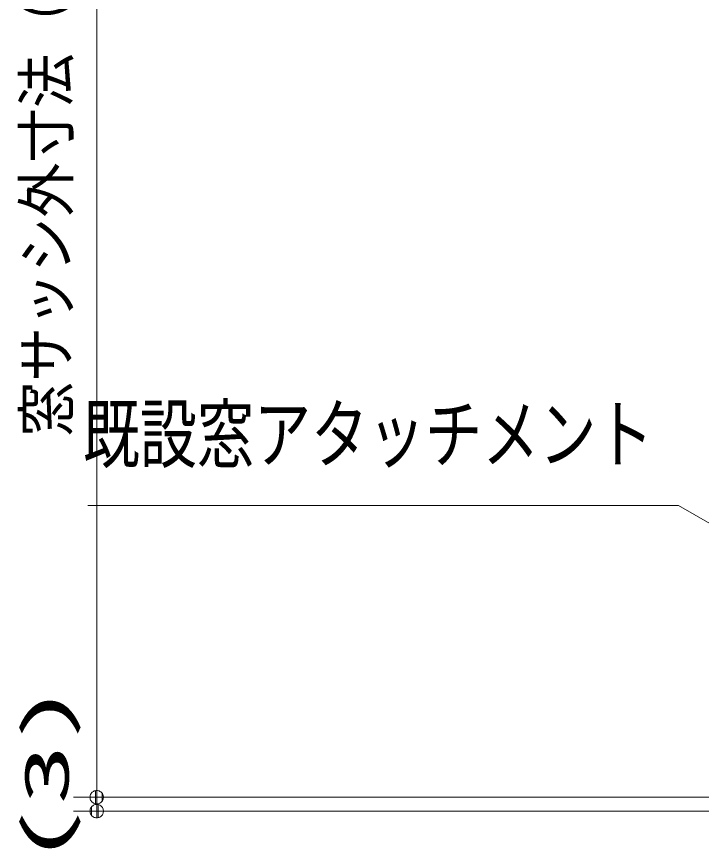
# Model space of a CAD drawing. Units: millimetres on the paper. Extents: x -305 to 305, y -152 to 152.
# Drawn here: x -119.31 to -89.78, y -84.59 to -48.72 of the extents above; entities that cross this region are included whole.
import ezdxf
from ezdxf.enums import TextEntityAlignment as Align

# ---------------------------------------------------------------- set-up
doc = ezdxf.new("R2010")
doc.units = ezdxf.units.MM
doc.layers.add('0-1_RV', color=7, linetype='Continuous', lineweight=9)
doc.layers.add('0-3_0', color=7, linetype='Continuous', lineweight=9)
doc.styles.add('ＭＳ ゴシック', font='')
doc.styles.get('ＭＳ ゴシック').set_extended_font_data('MS Gothic')

# ---------------------------------------------------------------- blocks, each defined once
blk = doc.blocks.new('_DOTSMALL')
at = {"layer": '0-3_0'}
for p, q in [((0.0746, 0.1), (-0.0746, 0.1)), ((0.1223, -0.0248), (-0.1223, -0.0248))]:
    blk.add_line(p, q, dxfattribs=at)
for points in [[(0.125, 0), (0.124, 0.0157), (0.1211, 0.0311), (0.1162, 0.046), (0.1095, 0.0602), (0.1011, 0.0735), (0.0911, 0.0856), (0.0797, 0.0963), (0.067, 0.1055), (0.0532, 0.1131), (0.0386, 0.1189), (0.0234, 0.1228), (0.0078, 0.1248), (-0.0078, 0.1248), (-0.0234, 0.1228), (-0.0386, 0.1189), (-0.0532, 0.1131), (-0.067, 0.1055), (-0.0797, 0.0963), (-0.0911, 0.0856), (-0.1011, 0.0735), (-0.1095, 0.0602), (-0.1162, 0.046), (-0.1211, 0.0311), (-0.124, 0.0157), (-0.125, 0), (0, 0)], [(-0.125, 0), (-0.124, -0.0157), (-0.1211, -0.0311), (-0.1162, -0.046), (-0.1095, -0.0602), (-0.1011, -0.0735), (-0.0911, -0.0856), (-0.0797, -0.0963), (-0.067, -0.1055), (-0.0532, -0.1131), (-0.0386, -0.1189), (-0.0234, -0.1228), (-0.0078, -0.1248), (0.0078, -0.1248), (0.0234, -0.1228), (0.0386, -0.1189), (0.0532, -0.1131), (0.067, -0.1055), (0.0797, -0.0963), (0.0911, -0.0856), (0.1011, -0.0735), (0.1095, -0.0602), (0.1162, -0.046), (0.1211, -0.0311), (0.124, -0.0157), (0.125, 0), (0, 0)]]:
    blk.add_lwpolyline(points, close=True, dxfattribs=at)

msp = doc.modelspace()

# ---------------------------------------------------------------- linework, layer by layer
at = {"layer": '0-1_RV'}
for p, q in [((-115.861, -82.389), (-115.861, -17.789)), ((-78.148, -82.389), (-116.861, -82.389)), ((-105.861, -82.389), (-116.861, -82.389)), ((-115.861, -82.989), (-115.861, -82.389)), ((-81.948, -82.989), (-116.861, -82.989))]:
    msp.add_line(p, q, dxfattribs=at)
msp.add_lwpolyline([(-78.685, -76.744), (-90.769, -69.807), (-116.251, -69.807)], dxfattribs=at)

# ---------------------------------------------------------------- block references
at = {"layer": '0-1_RV', "xscale": 2.32, "yscale": 2.32}
for p, rotation in [((-115.861, -82.389), 270), ((-115.861, -82.389), 270), ((-115.861, -82.989), 90)]:
    msp.add_blockref('_DOTSMALL', p, dxfattribs=dict(at, rotation=rotation))

# ---------------------------------------------------------------- texts
at = {"layer": '0-1_RV', "style": 'ＭＳ ゴシック'}
for s, width, p in [('窓サッシ外寸法（※）：最大1018', 0.9, (-116.491, -66.829)), ('(3)', 2, (-116.491, -85.333))]:
    msp.add_text(s, height=1.924, rotation=90, dxfattribs=dict(at, width=width)).set_placement(p, align=Align.BOTTOM_LEFT)
at = {"layer": '0-1_RV', "style": 'ＭＳ ゴシック', "width": 0.75}
msp.add_text('既設窓アタッチメント', height=2.405, dxfattribs=at).set_placement((-116.459, -68.646), align=Align.BOTTOM_LEFT)

doc.saveas('drawing.dxf')
